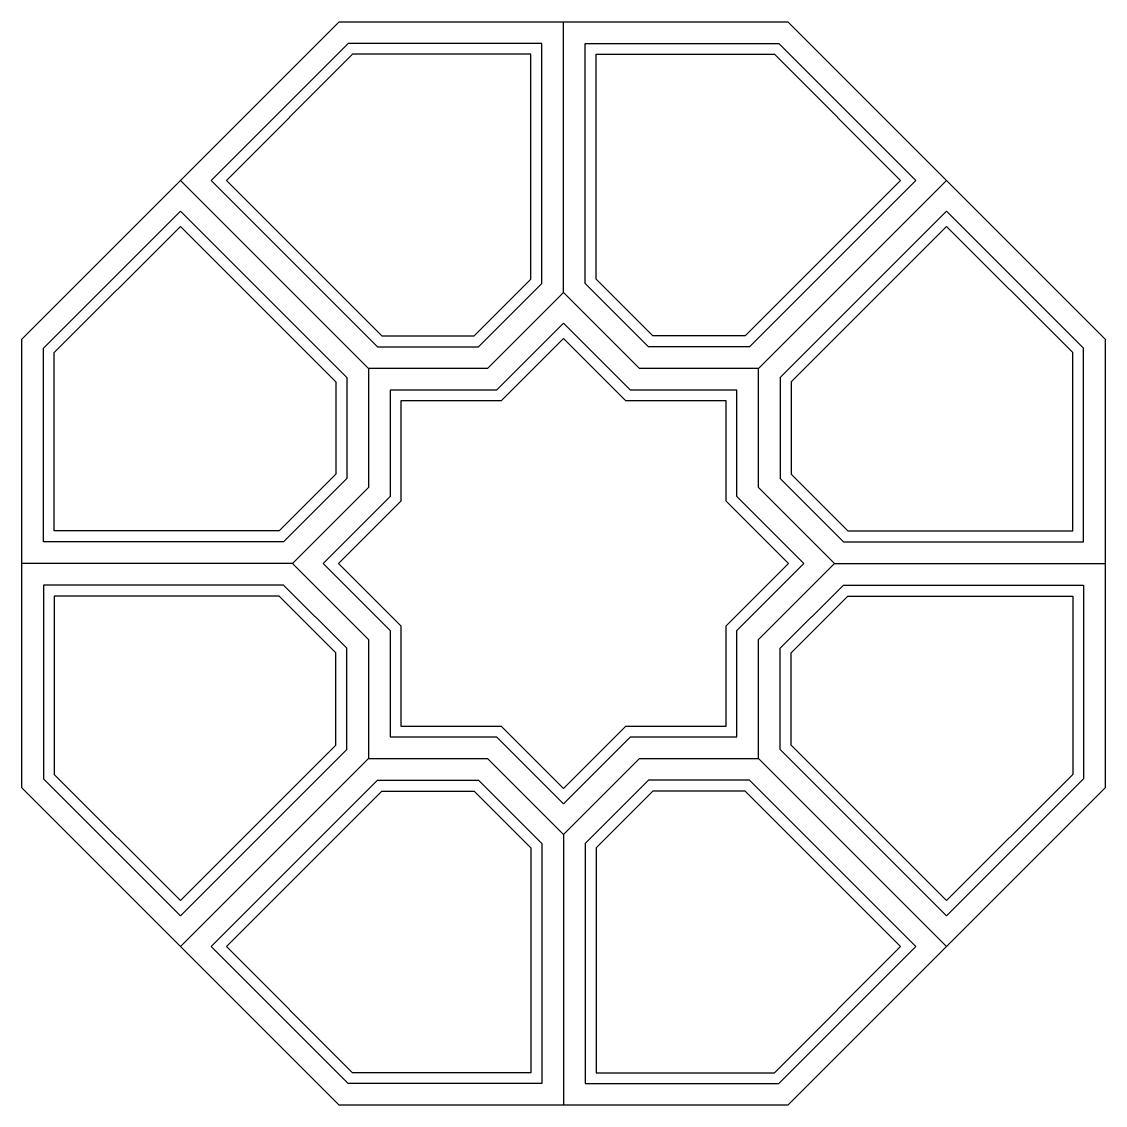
# Model space of a CAD drawing. Extents: x 7425 to 10425, y 2007 to 5007.
import ezdxf

# ---------------------------------------------------------------- set-up
doc = ezdxf.new("R2010")
doc.units = 0
doc.header["$MEASUREMENT"] = 0
for name, color, linetype in [('3', 3, 'CONTINUOUS'), ('4', 4, 'CONTINUOUS'), ('7', 7, 'CONTINUOUS')]:
    doc.layers.add(name, color=color, linetype=linetype)

msp = doc.modelspace()

# ---------------------------------------------------------------- linework, layer by layer
at = {"layer": '3'}
for points in [[(8341, 4917.3), (7991.6, 4568), (8422.3, 4137.3), (8677.7, 4137.3), (8835, 4294.6), (8835, 4917.3)], [(9509, 4917.3), (9858.4, 4568), (9427.7, 4137.3), (9172.3, 4137.3), (9015, 4294.6), (9015, 4917.3)], [(7515, 4091.4), (7864.3, 4440.7), (8295, 4010), (8295, 3754.6), (8137.7, 3597.3), (7515, 3597.3)], [(10335, 4091.4), (9985.7, 4440.7), (9555, 4010), (9555, 3754.6), (9712.3, 3597.3), (10335, 3597.3)], [(9547.7, 3507.3), (9375, 3680), (9375, 3957.3), (9097.7, 3957.3), (8925, 4130), (8752.3, 3957.3), (8475, 3957.3), (8475, 3680), (8302.3, 3507.3), (8475, 3334.6), (8475, 3057.3), (8752.3, 3057.3), (8925, 2884.6), (9097.7, 3057.3), (9375, 3057.3), (9375, 3334.6)], [(7515, 2923.3), (7864.3, 2573.9), (8295, 3004.6), (8295, 3260), (8137.7, 3417.3), (7515, 3417.3)], [(10335, 2923.3), (9985.7, 2573.9), (9555, 3004.6), (9555, 3260), (9712.3, 3417.3), (10335, 3417.3)], [(8341, 2097.3), (7991.6, 2446.7), (8422.3, 2877.3), (8677.7, 2877.3), (8835, 2720), (8835, 2097.3)], [(9509, 2097.3), (9858.4, 2446.7), (9427.7, 2877.3), (9172.3, 2877.3), (9015, 2720), (9015, 2097.3)]]:
    msp.add_lwpolyline(points, close=True, dxfattribs=at)
at = {"layer": '4'}
for p, q in [((8925, 4257.3), (8925, 5007.3)), ((7864.3, 4568), (8385, 4047.3)), ((9985.7, 4568), (9465, 4047.3)), ((8175, 3507.3), (7425, 3507.3)), ((9675, 3507.3), (10425, 3507.3)), ((7864.3, 2446.7), (8385, 2967.3)), ((9985.7, 2446.7), (9465, 2967.3)), ((8925, 2757.3), (8925, 2007.3))]:
    msp.add_line(p, q, dxfattribs=at)
for points in [[(9546.3, 5007.3), (10425, 4128.6), (10425, 2886), (9546.3, 2007.3), (8303.7, 2007.3), (7425, 2886), (7425, 3507.3), (7425, 4128.6), (8303.7, 5007.3)], [(8175, 3507.3), (8385, 3297.3), (8385, 2967.3), (8715, 2967.3), (8925, 2757.3), (9135, 2967.3), (9465, 2967.3), (9465, 3297.3), (9675, 3507.3), (9465, 3717.3), (9465, 4047.3), (9135, 4047.3), (8925, 4257.3), (8715, 4047.3), (8385, 4047.3), (8385, 3717.3)]]:
    msp.add_lwpolyline(points, close=True, dxfattribs=at)
at = {"layer": '7'}
for points in [[(8328.5, 4947.3), (7949.2, 4568), (8409.9, 4107.3), (8690.1, 4107.3), (8865, 4282.2), (8865, 4947.3)], [(9521.5, 4947.3), (9900.8, 4568), (9440.1, 4107.3), (9159.9, 4107.3), (8985, 4282.2), (8985, 4947.3)], [(7485, 4103.8), (7864.3, 4483.1), (8325, 4022.5), (8325, 3742.2), (8150.1, 3567.3), (7485, 3567.3)], [(10365, 4103.8), (9985.7, 4483.1), (9525, 4022.5), (9525, 3742.2), (9699.9, 3567.3), (10365, 3567.3)], [(8925, 2842.2), (9110.1, 3027.3), (9405, 3027.3), (9405, 3322.2), (9590.1, 3507.3), (9405, 3692.5), (9405, 3987.3), (9110.1, 3987.3), (8925, 4172.5), (8739.9, 3987.3), (8445, 3987.3), (8445, 3692.5), (8259.9, 3507.3), (8445, 3322.2), (8445, 3027.3), (8739.9, 3027.3)], [(7485, 2910.8), (7864.3, 2531.5), (8325, 2992.2), (8325, 3272.5), (8150.1, 3447.3), (7485, 3447.3)], [(10365, 2910.8), (9985.7, 2531.5), (9525, 2992.2), (9525, 3272.5), (9699.9, 3447.3), (10365, 3447.3)], [(8328.5, 2067.3), (7949.2, 2446.7), (8409.9, 2907.3), (8690.1, 2907.3), (8865, 2732.5), (8865, 2067.3)], [(9521.5, 2067.3), (9900.8, 2446.7), (9440.1, 2907.3), (9159.9, 2907.3), (8985, 2732.5), (8985, 2067.3)]]:
    msp.add_lwpolyline(points, close=True, dxfattribs=at)

doc.saveas('drawing.dxf')
